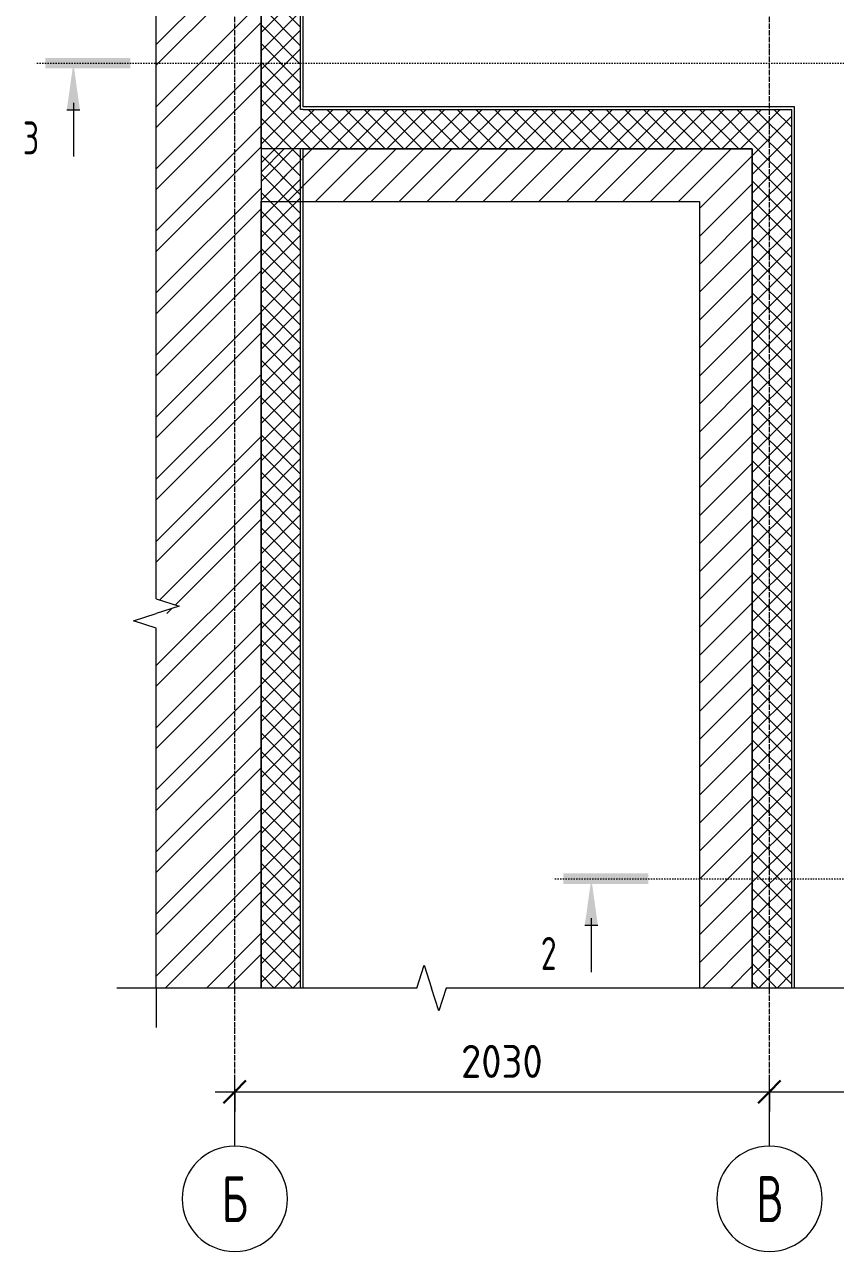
# Model space of a CAD drawing. Header units: millimetres. Extents: x 1343 to 81479, y -38120 to 27770.
# Drawn here: x 12757 to 15836, y 485 to 5142 of the extents above; entities that cross this region are included whole.
import ezdxf

# ---------------------------------------------------------------- set-up
doc = ezdxf.new("R2010")
doc.units = ezdxf.units.MM
doc.linetypes.add('02 Штрихпунктирная _20 мм_', pattern=[25, 20, -2.5, 0, -2.5])
doc.linetypes.add('04 Пунктир 10мм', pattern=[10, 0, -10])
for name, color, linetype, lineweight in [('AA_Dim', 7, 'Continuous', 9), ('AA_Dim-50', 7, 'Continuous', 9), ('AA_Oformlenie', 7, 'Continuous', 9), ('AA_Razrez', 7, 'Continuous', 9), ('AA_Vinoska', 7, 'Continuous', 9), ('AF_Stena', 7, 'Continuous', 9), ('AF_Stena_Опалубка_Существующая', 253, 'Continuous', 20), ('Оси', 7, 'Continuous', 9)]:
    doc.layers.add(name, color=color, linetype=linetype, lineweight=lineweight)
doc.styles.add('ISOCPEUR_5', font='isocpeur.TTF', dxfattribs={"width": 0.7, "height": 125})
doc.styles.add('ISOCPEUR_6', font='isocpeur.TTF', dxfattribs={"width": 0.7, "height": 175})
doc.styles.add('ISOCPEUR_7', font='isocpeur.TTF', dxfattribs={"width": 0.9, "height": 125})
doc.dimstyles.new('01_Точн_3_знака__непрозр__1', dxfattribs={"dimscale": 304.8, "dimtxt": 125.344371, "dimasz": 0.278871, "dimexe": 0.246063, "dimexo": 0.164042, "dimgap": 0.049213, "dimtad": 1, "dimdec": 3, "dimrnd": 0.001, "dimdsep": 46, "dimtxsty": 'ISOCPEUR_7', "dimblk1": 'OBLIQUE', "dimblk2": 'OBLIQUE', "dimsah": 1, "dimcen": 0.09, "dimdle": 0.246063, "dimazin": 0, "dimtfac": 1, "dimtdec": 4, "dimtix": 1, "dimtmove": 0, "dimatfit": 3, "dimfxl": 1, "dimtvp": 1, "dimtfill": 1, "dimtolj": 1, "dimtzin": 0, "dimlwd": 18, "dimlwe": 18, "dimarcsym": 2})
pattern_1 = [(45, (-5245.455, 0), (-35.35534, 35.35534), []), (135, (-5245.455, 0), (-35.35534, -35.35534), [])]
pattern_2 = [(45, (-5245.455, 0), (-53.033, 53.033), [])]

# ---------------------------------------------------------------- blocks, each defined once
blk = doc.blocks.new('011_Прямоугольник обрыва _ЭлУзла_ - 011_Прямоугольник обрыва _ЭлУзла_-4089323-КР_ПЛ_Км_1')
at = {"layer": 'AA_Oformlenie'}
for p, q in [((1101.9, 5685), (3081.7, 5685)), ((3193, 5685), (4182.2, 5685)), ((4182.2, 5685), (4182.2, 4318.7)), ((4182.2, 4207.4), (4182.2, 1476.3))]:
    blk.add_line(p, q, dxfattribs=at)
blk = doc.blocks.new('Разрез - Номер узла_ спереди-394134-КР_ПЛ_Км_1')
at = {"layer": 'AA_Razrez'}
for points in [[(7.329, 0.404), (7.329, -0.394), (0.873, -0.394), (0.873, 0.404)], [(3.497, -3.533), (2.503, -3.533), (3, 0)]]:
    blk.add_hatch(color=256, dxfattribs=at).paths.add_polyline_path(points)
for p, q in [((2.503, -3.533), (3.497, -3.533)), ((3, -3), (3, -7.096))]:
    blk.add_line(p, q, dxfattribs=at)
blk = doc.blocks.new('Ось сетки - d_4мм-2765513-КР_ПЛ_Км_1')
at = {"layer": 'Оси'}
for start, end in [(360, 180), (360, 180), (180, 360), (180, 360)]:
    blk.add_arc((0, 0), 4, start, end, dxfattribs=at)
blk = doc.blocks.new('DIMBLOCK20-КР_ПЛ_Км_1')
at = {"layer": 'AA_Dim-50', "lineweight": 30}
for p, q in [((13555.6, 1091), (13598.1, 1133.5)), ((15585.6, 1091), (15628.1, 1133.5)), ((13555.6, 1091), (13513.1, 1048.5)), ((15585.6, 1091), (15543.1, 1048.5))]:
    blk.add_line(p, q, dxfattribs=at)
at = {"layer": 'AA_Dim-50', "lineweight": 18}
for p, q in [((13480.6, 1091), (15585.6, 1091)), ((13555.6, 1101.1), (13555.6, 1016)), ((13555.6, 1091), (13555.6, 1101.1)), ((15585.6, 1101.1), (15585.6, 1016)), ((15585.6, 1091), (15585.6, 1101.1))]:
    blk.add_line(p, q, dxfattribs=at)
at = {"layer": 'AA_Dim-50', "color": 0, "lineweight": 18, "insert": (14414.5, 1268.9), "char_height": 125, "width": 374.614, "attachment_point": 1, "line_spacing_factor": 1.135194, "style": 'ISOCPEUR_7', "bg_fill": 3, "box_fill_scale": 1.25, "bg_fill_color": 256, "bg_fill_true_color": 13158600, "bg_fill_transparency": 0}
blk.add_mtext('2030', dxfattribs=at)
blk = doc.blocks.new('_Oblique')
at = {"color": 0, "linetype": 'ByBlock', "lineweight": -2}
blk.add_line((-0.5, -0.5), (0.5, 0.5), dxfattribs=at)
blk = doc.blocks.new('DIMBLOCK21-КР_ПЛ_Км_1')
at = {"layer": 'AA_Dim-50', "lineweight": 18}
for p, q in [((17190.6, 2080), (17190.6, 1016)), ((17190.6, 1091), (17190.6, 2080)), ((15585.6, 1101.1), (15585.6, 1016)), ((15585.6, 1091), (15585.6, 1101.1)), ((15585.6, 1091), (17265.6, 1091))]:
    blk.add_line(p, q, dxfattribs=at)
at = {"layer": 'AA_Dim-50', "lineweight": 30}
for p, q in [((15585.6, 1091), (15628.1, 1133.5)), ((17190.6, 1091), (17233.1, 1133.5)), ((15585.6, 1091), (15543.1, 1048.5)), ((17190.6, 1091), (17148.1, 1048.5))]:
    blk.add_line(p, q, dxfattribs=at)
at = {"layer": 'AA_Dim-50', "color": 0, "lineweight": 18, "insert": (16243.8, 1268.9), "char_height": 125, "width": 346.234, "attachment_point": 1, "line_spacing_factor": 1.135194, "style": 'ISOCPEUR_7', "bg_fill": 3, "box_fill_scale": 1.25, "bg_fill_color": 256, "bg_fill_true_color": 13158600, "bg_fill_transparency": 0}
blk.add_mtext('1605', dxfattribs=at)

msp = doc.modelspace()

# ---------------------------------------------------------------- hatches: boundary and pattern name
at = {"layer": 'AF_Stena'}
h = msp.add_hatch(dxfattribs=at)
h.set_pattern_fill('FP_5', color=9, style=0, pattern_type=2)
h.set_pattern_definition([(45, (-5245.45, 0), (-117.8662, 117.8662), []), (45, (-5166.88, 0), (-117.8662, 117.8662), [])])
h.paths.add_polyline_path([(13257.4214, 1485), (13655.5807, 1485), (13655.5807, 6850), (13257.4214, 6850), (13257.4214, 5805.0587), (13344.0715, 5776.9043), (13257.4214, 5748.75), (13297.5768, 5748.75), (13297.5768, 5693.75), (13257.4214, 5693.75), (13257.4214, 2962.5587), (13344.0715, 2934.4043), (13257.4214, 2906.25), (13297.5768, 2906.25), (13297.5768, 2851.25), (13257.4214, 2851.25)])
h = msp.add_hatch(dxfattribs=at)
h.set_pattern_fill('FP_6', color=9, style=0, pattern_type=2)
h.set_pattern_definition(pattern_1)
h.paths.add_polyline_path([(13697.7365, 1485), (13805.5807, 1485), (13805.5807, 6850), (13655.5807, 6850), (13655.5807, 1485)])
h = msp.add_hatch(dxfattribs=at)
h.set_pattern_fill('FP_6', color=9, style=0, pattern_type=2)
h.set_pattern_definition(pattern_1)
h.paths.add_polyline_path([(15520.5807, 4670), (15520.5807, 4820), (13805.5807, 4820), (13805.5807, 4670), (15447.7561, 4670)])
h = msp.add_hatch(dxfattribs=at)
h.set_pattern_fill('FP_6', color=9, style=0, pattern_type=2)
h.set_pattern_definition(pattern_1)
h.paths.add_polyline_path([(15655.348, 1485), (15670.5807, 1485), (15670.5807, 4820), (15520.5807, 4820), (15520.5807, 1485)])
h = msp.add_hatch(dxfattribs=at)
h.set_pattern_fill('FP_7', color=9, style=0, pattern_type=2)
h.set_pattern_definition(pattern_2)
h.paths.add_polyline_path([(15520.5807, 4470), (15520.5807, 4670), (13655.5807, 4670), (13655.5807, 4470), (15447.7561, 4470)])
h = msp.add_hatch(dxfattribs=at)
h.set_pattern_fill('FP_7', color=9, style=0, pattern_type=2)
h.set_pattern_definition(pattern_2)
h.paths.add_polyline_path([(15447.7561, 1485), (15520.5807, 1485), (15520.5807, 4470), (15320.5807, 4470), (15320.5807, 1485)])

# ---------------------------------------------------------------- linework, layer by layer
at = {"layer": 'AA_Razrez', "linetype": '04 Пунктир 10мм'}
for p, q in [((18240.5315, 4995.5005), (12792.7195, 4995.5005)), ((18268.3267, 1900), (14759.2602, 1900))]:
    msp.add_line(p, q, dxfattribs=at)
at = {"layer": 'AA_Vinoska'}
for p, q in [((13257.4214, 2962.5587), (13344.0715, 2934.4043)), ((13344.0715, 2934.4043), (13257.4214, 2906.25)), ((13170.8188, 2878.75), (13257.4214, 2906.25)), ((13257.4214, 2851.25), (13170.8188, 2878.75)), ((14246.6649, 1485), (14274.8193, 1571.6501)), ((14274.8193, 1571.6501), (14302.9736, 1485)), ((13257.4214, 1485), (13107.4214, 1485)), ((13257.4214, 1485), (13257.4214, 1335)), ((14330.4736, 1398.3975), (14302.9736, 1485)), ((14357.9736, 1485), (14330.4736, 1398.3975))]:
    msp.add_line(p, q, dxfattribs=at)
at = {"layer": 'AF_Stena_Опалубка_Существующая', "color": 254}
for p, q in [((13655.5807, 4670), (13655.5807, 6850)), ((13655.5807, 6850), (13655.5807, 1485)), ((13805.5807, 4820), (13805.5807, 6680)), ((13815.5807, 4830), (13815.5807, 6670)), ((13815.5807, 4820), (13805.5807, 4820)), ((15520.5807, 4830), (13815.5807, 4830)), ((13815.5807, 4820), (15520.5807, 4820)), ((15670.5807, 4830), (15520.5807, 4830)), ((15520.5807, 4820), (15670.5807, 4820)), ((15680.5807, 4830), (15670.5807, 4830)), ((15670.5807, 1485), (15670.5807, 4820)), ((15680.5807, 1485), (15680.5807, 4830)), ((15520.5807, 4670), (13655.5807, 4670)), ((13655.5807, 4670), (13655.5807, 4470)), ((13805.5807, 1485), (13805.5807, 4670)), ((13815.5807, 4670), (13805.5807, 4670)), ((13815.5807, 1485), (13815.5807, 4670)), ((13815.5807, 4670), (15520.5807, 4670)), ((15520.5807, 4470), (15520.5807, 4670)), ((15520.5807, 4670), (15520.5807, 1485)), ((13655.5807, 1485), (13655.5807, 4470)), ((13655.5807, 4470), (15320.5807, 4470)), ((15320.5807, 4470), (15320.5807, 1485)), ((15520.5807, 1485), (15520.5807, 4470)), ((13815.5807, 1485), (13805.5807, 1485)), ((14246.6649, 1485), (13815.5807, 1485)), ((15320.5807, 1485), (14357.9736, 1485))]:
    msp.add_line(p, q, dxfattribs=at)
at = {"layer": 'Оси', "linetype": '02 Штрихпунктирная _20 мм_'}
for p, q in [((13555.5807, 1135), (13555.5807, 7240)), ((15585.5807, 1135), (15585.5807, 7240))]:
    msp.add_line(p, q, dxfattribs=at)
at = {"layer": 'Оси'}
for p, q in [((13555.5807, 885), (13555.5807, 1135)), ((15585.5807, 885), (15585.5807, 1135))]:
    msp.add_line(p, q, dxfattribs=at)

# ---------------------------------------------------------------- block references
at = {"layer": 'AA_Oformlenie', "rotation": 180}
msp.add_blockref('011_Прямоугольник обрыва _ЭлУзла_ - 011_Прямоугольник обрыва _ЭлУзла_-4089323-КР_ПЛ_Км_1', (17439.6303, 7170), dxfattribs=at)
at = {"layer": 'AA_Razrez', "xscale": 49.99999999999998, "yscale": 49.99999999999998, "zscale": 49.99999999999998}
for p in [(12792.7195, 4995.5005), (14759.2602, 1900)]:
    msp.add_blockref('Разрез - Номер узла_ спереди-394134-КР_ПЛ_Км_1', p, dxfattribs=at)
at = {"layer": 'Оси', "xscale": 49.99999999999998, "yscale": 49.99999999999998, "zscale": 49.99999999999998}
for p in [(13555.5807, 685), (15585.5807, 685)]:
    msp.add_blockref('Ось сетки - d_4мм-2765513-КР_ПЛ_Км_1', p, dxfattribs=at)

# ---------------------------------------------------------------- texts
at = {"layer": 'AA_Razrez', "char_height": 125, "width": 75.759469, "attachment_point": 1, "style": 'ISOCPEUR_5'}
for s, insert in [('\\fISOCPEUR|b0|i0|c204|p34|;\\W.7;3', (12751.0982, 4774.3163)), ('\\fISOCPEUR|b0|i0|c204|p34|;\\W.7;2', (14717.6389, 1678.8158))]:
    msp.add_mtext(s, dxfattribs=dict(at, insert=insert))
at = {"layer": 'Оси', "char_height": 175, "width": 120.653969, "attachment_point": 1, "style": 'ISOCPEUR_6'}
for s, insert in [('\\fISOCPEUR|b0|i0|c204|p34|;\\W.7;Б', (13505.8154, 771.2302)), ('\\fISOCPEUR|b0|i0|c204|p34|;\\W.7;В', (15535.8154, 771.2302))]:
    msp.add_mtext(s, dxfattribs=dict(at, insert=insert))

# ---------------------------------------------------------------- next in the draw order: dimensions: what is measured, and where the dimension line sits
at = {"layer": 'AA_Dim', "lineweight": 18}
dim = msp.add_linear_dim(base=(15585.5807, 1091.0379), p1=(13555.5807, 1151.142), p2=(15585.5807, 1151.142), dimstyle='01_Точн_3_знака__непрозр__1', override={"dimpost": '<>', "dimfxl": 2030}, dxfattribs=at)
dim.commit()
dim.dimension.update_dxf_attribs({"geometry": 'DIMBLOCK20-КР_ПЛ_Км_1', "text_midpoint": (14570.5807, 1168.5379)})

# ---------------------------------------------------------------- next in the draw order: dimensions: what is measured, and where the dimension line sits
dim = msp.add_linear_dim(base=(17190.5807, 1091.0379), p1=(15585.5807, 1151.142), p2=(17190.5807, 2130), dimstyle='01_Точн_3_знака__непрозр__1', override={"dimpost": '<>', "dimfxl": 1879.943626}, dxfattribs=at)
dim.commit()
dim.dimension.update_dxf_attribs({"geometry": 'DIMBLOCK21-КР_ПЛ_Км_1', "text_midpoint": (16388.0807, 1168.5379)})

doc.saveas('drawing.dxf')
